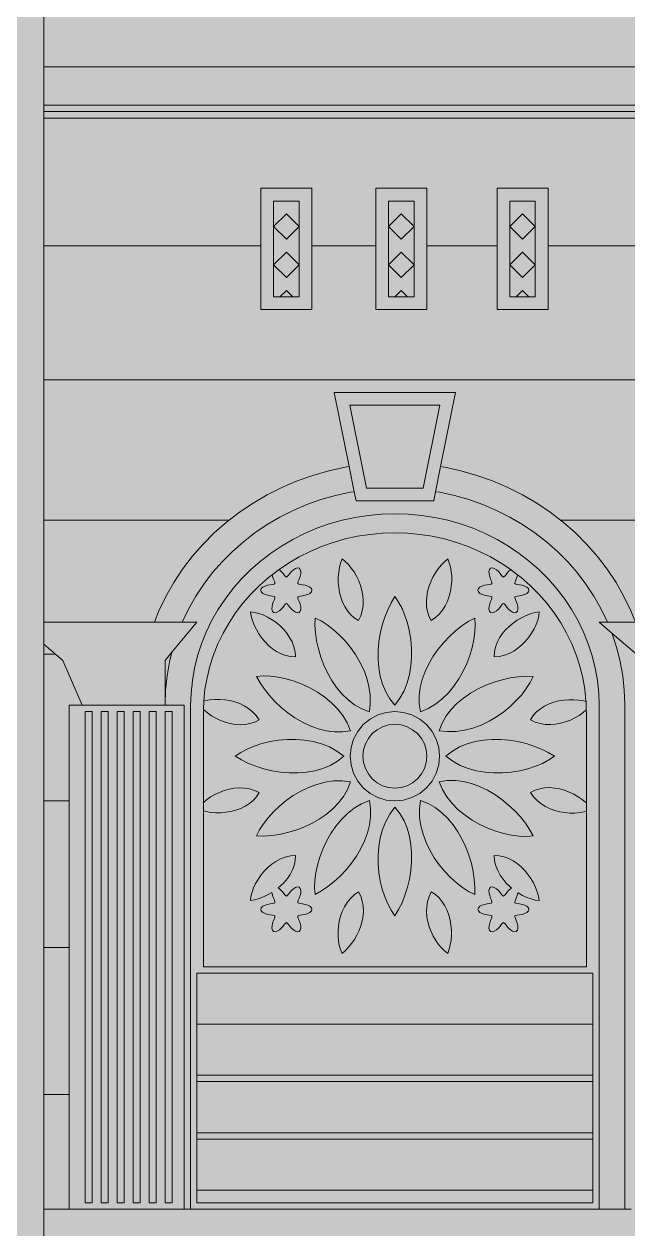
# Model space of a CAD drawing. Header units: millimetres. Extents: x -2000 to 16000, y -1200 to 12411.
# Drawn here: x 10472 to 11916, y 610 to 3492 of the extents above; entities that cross this region are included whole.
import ezdxf

# ---------------------------------------------------------------- set-up
doc = ezdxf.new("R2010")
doc.units = ezdxf.units.MM
for name, color, linetype, lineweight, true_color in [('00_WHITE_BACKGROUND', 7, 'Continuous', 18, 0xffffff), ('01_STRUCTURE', 7, 'Continuous', 18, 0x000000), ('02_CORNICES', 7, 'Continuous', 18, 0x000000), ('03_FRAMES_DOORS', 7, 'Continuous', 18, 0x000000), ('04_GLAZING_SHUTTERS', 7, 'Continuous', 18, 0x000000), ('05_STONE_JOINTS', 7, 'Continuous', 18, 0x000000), ('06_ORNAMENT', 7, 'Continuous', 18, 0x000000)]:
    doc.layers.add(name, color=color, linetype=linetype, lineweight=lineweight, true_color=true_color)

msp = doc.modelspace()

# ---------------------------------------------------------------- linework, layer by layer
at = {"layer": '00_WHITE_BACKGROUND', "lineweight": 18, "true_color": 0xffffff}
msp.add_solid([(-2000, -1200), (16000, -1200), (-2000, 12410.687), (16000, 12410.687)], dxfattribs=at)
at = {"layer": '01_STRUCTURE', "color": 7, "lineweight": 18, "true_color": 0x000000}
for points in [[(10519.084, 2305.3435), (10519.084, 2641.2214), (10519.084, 2961.8321), (10519.084, 3267.1756), (10519.084, 3282.4427)], [(11249.4351, 2433.2366), (11239.6336, 2431.7252), (11200.7176, 2423.1908), (11162.4733, 2412.2901), (11125.084, 2399.0534), (11088.6718, 2383.542)], [(11477.9237, 2431.7252), (11468.1221, 2433.2366)], [(11664.1221, 2365.8473), (11628.8855, 2383.542), (11592.4733, 2399.0534), (11555.084, 2412.2901), (11516.8397, 2423.1908)], [(11053.4351, 2365.8473), (11019.4962, 2346)], [(11730.5344, 2324.1221), (11698.0611, 2346)], [(10519.084, 656.4885), (10519.084, 931.2977), (10519.084, 1282.4427), (10519.084, 1633.5878), (10519.084, 1984.7328), (10519.084, 2008.7176), (10519.084, 2061.0687)], [(10580.1527, 1282.4427), (10580.1527, 931.2977), (10580.1527, 656.4885), (10519.084, 656.4885)], [(8473.2824, 793.8931), (8473.2824, 290.0763), (8519.084, 290.0763), (10412.2137, 290.0763), (10519.084, 290.0763), (10519.084, 656.4885)]]:
    msp.add_lwpolyline(points, dxfattribs=at)
at = {"layer": '02_CORNICES', "color": 7, "lineweight": 18, "true_color": 0x000000}
for points in [[(10519.084, 3618.3206), (10519.084, 3389.313)], [(13961.8321, 3389.313), (10519.084, 3389.313)], [(10519.084, 3389.313), (10519.084, 3297.7099)], [(10519.084, 3297.7099), (13893.1298, 3297.7099), (13961.8321, 3389.313)], [(10519.084, 3297.7099), (10519.084, 3282.4427), (13969.4656, 3282.4427), (13969.4656, 3389.313), (13961.8321, 3389.313)], [(11261.4962, 2373.2977), (11249.4351, 2433.2366), (11213.7405, 2610.687), (11503.8168, 2610.687), (11468.1221, 2433.2366), (11456.0611, 2373.2977)], [(11451.6031, 2351.145), (11265.9542, 2351.145)], [(11954.1985, 1969.4656), (11877.6336, 2035.0992), (11847.3282, 2061.0687), (11867.2366, 2061.0687), (11933.9084, 2061.0687)], [(10564.8855, 1969.4656), (10610.687, 1862.5954), (10809.1603, 1862.5954)]]:
    msp.add_lwpolyline(points, dxfattribs=at)
msp.add_lwpolyline([(11251.0229, 2580.1527), (11290.9618, 2381.6794), (11426.5954, 2381.6794), (11466.5344, 2580.1527)], close=True, dxfattribs=at)
at = {"layer": '03_FRAMES_DOORS', "color": 7, "lineweight": 18, "true_color": 0x000000}
for points in [[(11516.8397, 2423.1908), (11477.9237, 2431.7252)], [(11265.9542, 2351.145), (11261.4962, 2373.2977), (11251.5573, 2371.7557), (11216.5344, 2364.0763), (11182.1069, 2354.2595), (11148.4427, 2342.3511), (11115.6947, 2328.3969), (11083.9695, 2312.458), (11053.4198, 2294.6107), (11024.1985, 2274.916), (10996.3969, 2253.4656), (10970.1374, 2230.3511), (10945.5573, 2205.6794), (10922.7328, 2179.542), (10901.7863, 2152.0611), (10882.7939, 2123.3588), (10865.8473, 2093.542), (10850.9924, 2062.7481), (10850.3206, 2061.0687)], [(11088.6718, 2383.542), (11053.4351, 2365.8473)], [(11867.2366, 2061.0687), (11866.5649, 2062.7481), (11851.7099, 2093.542), (11834.7634, 2123.3588), (11815.771, 2152.0611), (11794.8244, 2179.542), (11772, 2205.6794), (11747.4198, 2230.3511), (11721.1603, 2253.4656), (11693.3588, 2274.916), (11664.1374, 2294.6107), (11633.5878, 2312.458), (11601.8626, 2328.3969), (11569.1145, 2342.3511), (11535.4504, 2354.2595), (11501.0229, 2364.0763), (11466, 2371.7557), (11456.0611, 2373.2977), (11451.6031, 2351.145)], [(11698.0611, 2346), (11664.1221, 2365.8473)], [(11019.4962, 2346), (10987.0229, 2324.1221)], [(11847.3282, 656.4885), (11847.3282, 1861.374), (11846.2748, 1891.4046), (11843.145, 1921.313), (11837.9389, 1950.9618), (11830.687, 1980.229), (11821.4046, 2008.9924), (11810.1374, 2037.1145), (11796.9466, 2064.4885), (11781.8779, 2090.9924), (11764.9924, 2116.5191), (11746.3664, 2140.9466), (11726.0916, 2164.1679), (11704.229, 2186.1069), (11680.9008, 2206.6412), (11656.1832, 2225.7099), (11630.1985, 2243.2214), (11603.0534, 2259.084), (11574.855, 2273.2519), (11545.7405, 2285.6489), (11515.8168, 2296.2443), (11485.2214, 2304.9618), (11454.0916, 2311.7863), (11422.5496, 2316.687), (11390.7328, 2319.6336), (11358.7786, 2320.6107), (11326.8244, 2319.6336), (11295.0076, 2316.687), (11263.4656, 2311.7863), (11232.3359, 2304.9618), (11201.7405, 2296.2443), (11171.8168, 2285.6489), (11142.7023, 2273.2519), (11114.5038, 2259.084), (11087.3588, 2243.2214), (11061.374, 2225.7099), (11036.6565, 2206.6412), (11013.3282, 2186.1069), (10991.4656, 2164.1679), (10971.1908, 2140.9466), (10952.5649, 2116.5191), (10935.6794, 2090.9924), (10920.6107, 2064.4885), (10907.4198, 2037.1145), (10896.1527, 2008.9924), (10886.8702, 1980.229), (10879.6183, 1950.9618), (10874.4122, 1921.313), (10871.2824, 1891.4046), (10870.229, 1861.374), (10870.229, 656.4885)], [(10829.9084, 2155.7252), (10811.0687, 2122.5954)], [(10850.3206, 2061.0687), (10783.6489, 2061.0687)], [(10825.4809, 1989.0534), (10885.4962, 2061.0687), (10850.3206, 2061.0687)], [(11908.3969, 656.4885), (11908.3969, 1865.0382), (11907.2214, 1898.8244), (11903.6947, 1932.4733), (11897.8321, 1965.8321), (11889.6641, 1998.7481), (11879.2214, 2031.1145), (11877.6336, 2035.0992)], [(10809.1603, 1865.0382), (10809.1603, 1969.4656), (10825.4809, 1989.0534)], [(10825.4809, 1989.0534), (10819.7252, 1965.8321), (10813.8626, 1932.4733), (10810.3359, 1898.8244), (10809.1603, 1865.0382)], [(10809.1603, 1865.0382), (10809.1603, 1862.5954), (10854.9618, 1862.5954), (10854.9618, 656.4885)], [(10580.1527, 656.4885), (10854.9618, 656.4885)], [(10854.9618, 656.4885), (10870.229, 656.4885)], [(10870.229, 656.4885), (11847.3282, 656.4885)], [(11847.3282, 656.4885), (11908.3969, 656.4885)], [(11908.3969, 656.4885), (11923.6641, 656.4885)]]:
    msp.add_lwpolyline(points, dxfattribs=at)
for points in [[(10618.3206, 1847.3282), (10635.1145, 1847.3282), (10635.1145, 671.7557), (10618.3206, 671.7557)], [(10656.4885, 1847.3282), (10673.2824, 1847.3282), (10673.2824, 671.7557), (10656.4885, 671.7557)], [(10694.6565, 1847.3282), (10711.4504, 1847.3282), (10711.4504, 671.7557), (10694.6565, 671.7557)], [(10732.8244, 1847.3282), (10749.6183, 1847.3282), (10749.6183, 671.7557), (10732.8244, 671.7557)], [(10770.9924, 1847.3282), (10787.7863, 1847.3282), (10787.7863, 671.7557), (10770.9924, 671.7557)], [(10809.1603, 1847.3282), (10825.9542, 1847.3282), (10825.9542, 671.7557), (10809.1603, 671.7557)]]:
    msp.add_lwpolyline(points, close=True, dxfattribs=at)
at = {"layer": '04_GLAZING_SHUTTERS', "color": 7, "lineweight": 18, "true_color": 0x000000}
for points in [[(11068.7023, 3068.7023), (11129.771, 3068.7023), (11129.771, 3007.6336), (11129.771, 2916.0305), (11129.771, 2839.6947), (11114.5038, 2839.6947), (11083.9695, 2839.6947), (11068.7023, 2839.6947), (11068.7023, 2916.0305), (11068.7023, 3007.6336)], [(11343.5115, 3068.7023), (11404.5802, 3068.7023), (11404.5802, 3007.6336), (11404.5802, 2916.0305), (11404.5802, 2839.6947), (11389.313, 2839.6947), (11358.7786, 2839.6947), (11343.5115, 2839.6947), (11343.5115, 2916.0305), (11343.5115, 3007.6336)], [(11633.5878, 3068.7023), (11694.6565, 3068.7023), (11694.6565, 3007.6336), (11694.6565, 2916.0305), (11694.6565, 2839.6947), (11679.3893, 2839.6947), (11648.855, 2839.6947), (11633.5878, 2839.6947), (11633.5878, 2916.0305), (11633.5878, 3007.6336)]]:
    msp.add_lwpolyline(points, close=True, dxfattribs=at)
for points in [[(11081.8321, 2187.0992), (11104.3206, 2202.2443), (11129.771, 2217.1298), (11156.1985, 2230.4122), (11183.5115, 2242.0305), (11211.5573, 2251.9542), (11240.229, 2260.1374), (11269.4198, 2266.5344), (11298.9924, 2271.1298), (11328.8244, 2273.8931), (11358.7786, 2274.8092), (11388.7328, 2273.8931), (11418.5649, 2271.1298), (11448.1374, 2266.5344), (11477.3282, 2260.1374), (11506, 2251.9542), (11534.0611, 2242.0305), (11561.3588, 2230.4122), (11587.7863, 2217.1298), (11613.2366, 2202.2443), (11635.7252, 2187.0992)], [(10901.7405, 1872.2137), (10901.7405, 1872.4275), (10904.687, 1900.4733), (10909.5573, 1928.2748), (10916.3664, 1955.7099), (10925.0687, 1982.6718), (10935.6336, 2009.0382), (10948, 2034.7023), (10962.1221, 2059.542), (10977.9542, 2083.4656), (10995.4046, 2106.3664), (11014.4275, 2128.1527), (11034.916, 2148.7023), (11056.7939, 2167.9695), (11065.3893, 2174.5954)], [(11652.1679, 2174.5954), (11660.7634, 2167.9695), (11682.6412, 2148.7023), (11703.1298, 2128.1527), (11722.1527, 2106.3664), (11739.6031, 2083.4656), (11755.4351, 2059.542), (11769.5573, 2034.7023), (11781.9237, 2009.0382), (11792.4885, 1982.6718), (11801.1908, 1955.7099), (11808, 1928.2748), (11812.8702, 1900.4733), (11815.8168, 1872.4275), (11815.8473, 1871.5725)], [(11816.5649, 1851.0076), (11816.7939, 1844.2748), (11816.7939, 1628.7023), (11816.7939, 1608.9618), (11816.7939, 1236.6412), (10900.7634, 1236.6412), (10900.7634, 1609.5878), (10900.7634, 1629.7099), (10900.7634, 1844.2748), (10901.0382, 1851.9542)], [(10885.4962, 1099.2366), (10885.4962, 1221.374), (11832.0611, 1221.374), (11832.0611, 1099.2366)], [(11832.0611, 1099.2366), (10885.4962, 1099.2366)], [(10885.4962, 977.0992), (10885.4962, 1099.2366)], [(11832.0611, 1099.2366), (11832.0611, 977.0992)], [(11832.0611, 977.0992), (10885.4962, 977.0992)], [(10885.4962, 961.8321), (10885.4962, 977.0992)], [(10885.4962, 961.8321), (11832.0611, 961.8321)], [(10885.4962, 839.6947), (10885.4962, 961.8321)], [(11832.0611, 977.0992), (11832.0611, 961.8321)], [(11832.0611, 961.8321), (11832.0611, 839.6947)], [(11832.0611, 839.6947), (10885.4962, 839.6947)], [(10885.4962, 824.4275), (10885.4962, 839.6947)], [(11832.0611, 839.6947), (11832.0611, 824.4275)], [(10885.4962, 824.4275), (11832.0611, 824.4275)], [(10885.4962, 702.2901), (10885.4962, 824.4275)], [(11832.0611, 824.4275), (11832.0611, 702.2901)], [(11832.0611, 702.2901), (10885.4962, 702.2901)], [(11832.0611, 702.2901), (11832.0611, 671.7557), (10885.4962, 671.7557), (10885.4962, 702.2901)]]:
    msp.add_lwpolyline(points, dxfattribs=at)
at = {"layer": '05_STONE_JOINTS', "color": 7, "lineweight": 18, "true_color": 0x000000}
for points in [[(13832.0611, 2961.8321), (13832.0611, 3267.1756), (10519.084, 3267.1756)], [(11038.1679, 2961.8321), (11038.1679, 3099.2366), (11160.3053, 3099.2366), (11160.3053, 2961.8321)], [(11312.9771, 2961.8321), (11312.9771, 3099.2366), (11435.1145, 3099.2366), (11435.1145, 2961.8321)], [(11603.0534, 2961.8321), (11603.0534, 3099.2366), (11725.1908, 3099.2366), (11725.1908, 2961.8321)], [(10519.084, 2961.8321), (11038.1679, 2961.8321)], [(11160.3053, 2961.8321), (11160.3053, 2809.1603), (11038.1679, 2809.1603), (11038.1679, 2961.8321)], [(11160.3053, 2961.8321), (11312.9771, 2961.8321)], [(11435.1145, 2961.8321), (11435.1145, 2809.1603), (11312.9771, 2809.1603), (11312.9771, 2961.8321)], [(11435.1145, 2961.8321), (11603.0534, 2961.8321)], [(11725.1908, 2961.8321), (11725.1908, 2809.1603), (11603.0534, 2809.1603), (11603.0534, 2961.8321)], [(11725.1908, 2961.8321), (12412.2137, 2961.8321)], [(10519.084, 2641.2214), (13832.0611, 2641.2214)], [(10987.0229, 2324.1221), (10962.6718, 2305.3435)], [(11754.8855, 2305.3435), (11730.5344, 2324.1221)], [(10811.0687, 2122.5954), (10794.5802, 2088.3817), (10783.6489, 2061.0687), (10519.084, 2061.0687), (10519.084, 2305.3435), (10962.6718, 2305.3435)], [(10962.6718, 2305.3435), (10956.1221, 2300.2901), (10926.9618, 2274.6107), (10899.6336, 2247.1908), (10874.2901, 2218.1527), (10851.0076, 2187.6183), (10829.9084, 2155.7252)], [(11754.8855, 2305.3435), (12306.1832, 2305.3435)], [(12127.1603, 2061.0687), (11933.9084, 2061.0687), (11922.9771, 2088.3817), (11906.4885, 2122.5954), (11887.6489, 2155.7252), (11866.5496, 2187.6183), (11843.2672, 2218.1527), (11817.9237, 2247.1908), (11790.5954, 2274.6107), (11761.4351, 2300.2901), (11754.8855, 2305.3435)], [(10519.084, 2008.7176), (10547.0687, 1984.7328)], [(10519.084, 1984.7328), (10547.0687, 1984.7328)], [(10547.0687, 1984.7328), (10564.8855, 1969.4656)], [(10610.687, 1862.5954), (10580.1527, 1862.5954), (10580.1527, 1633.5878)], [(10519.084, 1633.5878), (10580.1527, 1633.5878)], [(10519.084, 1282.4427), (10580.1527, 1282.4427), (10580.1527, 1633.5878)], [(10519.084, 931.2977), (10580.1527, 931.2977)]]:
    msp.add_lwpolyline(points, dxfattribs=at)
at = {"layer": '06_ORNAMENT', "color": 7, "lineweight": 18, "true_color": 0x000000}
for points in [[(11068.7023, 3007.6336), (11099.2366, 2977.0992), (11129.771, 3007.6336), (11099.2366, 3038.1679)], [(11343.5115, 3007.6336), (11374.0458, 2977.0992), (11404.5802, 3007.6336), (11374.0458, 3038.1679)], [(11633.5878, 3007.6336), (11664.1221, 2977.0992), (11694.6565, 3007.6336), (11664.1221, 3038.1679)], [(11068.7023, 2916.0305), (11099.2366, 2885.4962), (11129.771, 2916.0305), (11099.2366, 2946.5649)], [(11343.5115, 2916.0305), (11374.0458, 2885.4962), (11404.5802, 2916.0305), (11374.0458, 2946.5649)], [(11633.5878, 2916.0305), (11664.1221, 2885.4962), (11694.6565, 2916.0305), (11664.1221, 2946.5649)], [(11038.1679, 2137.4046), (11039.4046, 2133.4809), (11042.9466, 2130), (11048.2137, 2127.2519), (11054.4122, 2125.3893), (11060.5954, 2124.2901), (11065.9389, 2123.6031), (11069.7557, 2122.8702), (11071.7405, 2121.5267), (11071.9084, 2119.145), (11070.6412, 2115.4656), (11068.5649, 2110.5038), (11066.4122, 2104.5802), (11064.9313, 2098.2901), (11064.6718, 2092.3664), (11065.9237, 2087.5573), (11068.7023, 2084.5191), (11072.7176, 2083.6336), (11077.5115, 2084.9466), (11082.5191, 2088.1374), (11087.2214, 2092.5802), (11091.2824, 2097.3893), (11094.5344, 2101.6641), (11097.084, 2104.6107), (11099.2366, 2105.6489), (11101.3893, 2104.6107), (11103.9389, 2101.6641), (11107.1908, 2097.3893), (11111.2519, 2092.5802), (11115.9542, 2088.1374), (11120.9618, 2084.9466), (11125.7557, 2083.6336), (11129.771, 2084.5191), (11132.5496, 2087.5573), (11133.8015, 2092.3664), (11133.542, 2098.2901), (11132.0611, 2104.5802), (11129.9084, 2110.5038), (11127.8321, 2115.4656), (11126.5649, 2119.145), (11126.7328, 2121.5267), (11128.7176, 2122.8702), (11132.5344, 2123.6031), (11137.8779, 2124.2901), (11144.0611, 2125.3893), (11150.2595, 2127.2519), (11155.5267, 2130), (11159.0687, 2133.4809), (11160.3053, 2137.4046), (11159.0687, 2141.3282), (11155.5267, 2144.8092), (11150.2595, 2147.5573), (11144.0611, 2149.4198), (11137.8779, 2150.5191), (11132.5344, 2151.2061), (11128.7176, 2151.9389), (11126.7328, 2153.2824), (11126.5649, 2155.6641), (11127.8321, 2159.3435), (11129.9084, 2164.3053), (11132.0611, 2170.229), (11133.542, 2176.5191), (11133.8015, 2182.4427), (11132.5496, 2187.2519), (11129.771, 2190.2901), (11125.7557, 2191.1756), (11120.9618, 2189.8626), (11115.9542, 2186.6718), (11111.2519, 2182.229), (11107.1908, 2177.4198), (11103.9389, 2173.145), (11101.3893, 2170.1985), (11099.2366, 2169.1603), (11097.084, 2170.1985), (11094.5344, 2173.145), (11091.2824, 2177.4198), (11087.2214, 2182.229), (11082.5191, 2186.6718), (11081.8321, 2187.0992), (11079.9542, 2185.8473), (11065.3893, 2174.5954), (11066.4122, 2170.229), (11068.5649, 2164.3053), (11070.6412, 2159.3435), (11071.9084, 2155.6641), (11071.7405, 2153.2824), (11069.7557, 2151.9389), (11065.9389, 2151.2061), (11060.5954, 2150.5191), (11054.4122, 2149.4198), (11048.2137, 2147.5573), (11042.9466, 2144.8092), (11039.4046, 2141.3282)], [(11223.542, 2168.5802), (11223.5573, 2156.5496), (11224.5649, 2144.4122), (11226.5649, 2132.3817), (11229.6031, 2120.5954), (11233.7252, 2109.2366), (11238.9618, 2098.4733), (11245.3588, 2088.4885), (11252.9466, 2079.4504), (11261.7557, 2071.5267), (11271.8473, 2064.8855), (11277.0992, 2076.2901), (11280.626, 2088.1069), (11282.5496, 2100.229), (11282.9771, 2112.4885), (11282.0458, 2124.7481), (11279.8779, 2136.8855), (11276.5802, 2148.7481), (11272.2901, 2160.1985), (11267.1145, 2171.084), (11261.1908, 2181.2977), (11254.626, 2190.6565), (11247.542, 2199.0534), (11240.0763, 2206.3359), (11232.3359, 2212.3664), (11228.8702, 2202.4122), (11226.229, 2191.6794), (11224.4427, 2180.3511)], [(11434.0153, 2110.4122), (11434.5649, 2098.5649), (11436.6107, 2086.9466), (11440.2901, 2075.6794), (11445.7099, 2064.8855), (11455.9542, 2072.1374), (11464.9313, 2080.6107), (11472.6412, 2090.1374), (11479.145, 2100.5344), (11484.4733, 2111.6336), (11488.6565, 2123.2214), (11491.7405, 2135.145), (11493.7405, 2147.2061), (11494.7176, 2159.2214), (11494.6718, 2171.0229), (11493.6794, 2182.4275), (11491.7405, 2193.2366), (11488.916, 2203.2672), (11485.2214, 2212.3664), (11477.2519, 2205.4809), (11469.6031, 2197.5115), (11462.3817, 2188.5802), (11455.7099, 2178.8397), (11449.7252, 2168.4122), (11444.5191, 2157.4046), (11440.229, 2145.9847), (11436.9771, 2134.2595), (11434.8702, 2122.3511)], [(11557.2519, 2137.4046), (11558.4885, 2133.4809), (11562.0305, 2130), (11567.2977, 2127.2519), (11573.4962, 2125.3893), (11579.6794, 2124.2901), (11585.0229, 2123.6031), (11588.8397, 2122.8702), (11590.8244, 2121.5267), (11590.9924, 2119.145), (11589.7252, 2115.4656), (11587.6489, 2110.5038), (11585.4962, 2104.5802), (11584.0153, 2098.2901), (11583.7557, 2092.3664), (11585.0076, 2087.5573), (11587.7863, 2084.5191), (11591.8015, 2083.6336), (11596.5954, 2084.9466), (11601.6031, 2088.1374), (11606.3053, 2092.5802), (11610.3664, 2097.3893), (11613.6183, 2101.6641), (11616.1679, 2104.6107), (11618.3206, 2105.6489), (11620.4733, 2104.6107), (11623.0229, 2101.6641), (11626.2748, 2097.3893), (11630.3359, 2092.5802), (11635.0382, 2088.1374), (11640.0458, 2084.9466), (11644.8397, 2083.6336), (11648.855, 2084.5191), (11651.6336, 2087.5573), (11652.8855, 2092.3664), (11652.626, 2098.2901), (11651.145, 2104.5802), (11648.9924, 2110.5038), (11646.916, 2115.4656), (11645.6489, 2119.145), (11645.8168, 2121.5267), (11647.8015, 2122.8702), (11651.6183, 2123.6031), (11656.9618, 2124.2901), (11663.145, 2125.3893), (11669.3435, 2127.2519), (11674.6107, 2130), (11678.1527, 2133.4809), (11679.3893, 2137.4046), (11678.1527, 2141.3282), (11674.6107, 2144.8092), (11669.3435, 2147.5573), (11663.145, 2149.4198), (11656.9618, 2150.5191), (11651.6183, 2151.2061), (11647.8015, 2151.9389), (11645.8168, 2153.2824), (11645.6489, 2155.6641), (11646.916, 2159.3435), (11648.9924, 2164.3053), (11651.145, 2170.229), (11652.1679, 2174.5954), (11637.6031, 2185.8473), (11635.7252, 2187.0992), (11635.0382, 2186.6718), (11630.3359, 2182.229), (11626.2748, 2177.4198), (11623.0229, 2173.145), (11620.4733, 2170.1985), (11618.3206, 2169.1603), (11616.1679, 2170.1985), (11613.6183, 2173.145), (11610.3664, 2177.4198), (11606.3053, 2182.229), (11601.6031, 2186.6718), (11596.5954, 2189.8626), (11591.8015, 2191.1756), (11587.7863, 2190.2901), (11585.0076, 2187.2519), (11583.7557, 2182.4427), (11584.0153, 2176.5191), (11585.4962, 2170.229), (11587.6489, 2164.3053), (11589.7252, 2159.3435), (11590.9924, 2155.6641), (11590.8244, 2153.2824), (11588.8397, 2151.9389), (11585.0229, 2151.2061), (11579.6794, 2150.5191), (11573.4962, 2149.4198), (11567.2977, 2147.5573), (11562.0305, 2144.8092), (11558.4885, 2141.3282)], [(11318.7023, 1972.6412), (11320.2901, 1952.1832), (11323.7405, 1932.2137), (11329.1908, 1912.9924), (11336.7634, 1894.8092), (11346.5954, 1877.9237), (11358.7786, 1862.5954), (11370.9618, 1878.9924), (11380.7939, 1896.855), (11388.3664, 1915.9084), (11393.8168, 1935.8473), (11397.2672, 1956.3969), (11398.855, 1977.2824), (11398.687, 1998.1985), (11396.8855, 2018.9008), (11393.5725, 2039.0687), (11388.8855, 2058.4275), (11382.9466, 2076.7023), (11375.8626, 2093.5878), (11367.771, 2108.8397), (11358.7786, 2122.1374), (11349.7863, 2107.3282), (11341.6947, 2090.8702), (11334.6107, 2073.0382), (11328.6718, 2054.1069), (11323.9847, 2034.3359), (11320.6718, 2013.9847), (11318.8702, 1993.3435)], [(11013.3282, 2085.9084), (11015.2977, 2075.5725), (11018.3664, 2064.9618), (11022.4885, 2054.2443), (11027.5878, 2043.6031), (11033.6336, 2033.1908), (11040.5649, 2023.1908), (11048.3053, 2013.7557), (11056.8397, 2005.0687), (11066.0916, 1997.2977), (11076, 1990.5954), (11086.5344, 1985.145), (11097.6336, 1981.1145), (11109.2214, 1978.6565), (11121.2824, 1977.9542), (11120.1374, 1990.458), (11117.2672, 2002.458), (11112.8855, 2013.9084), (11107.1298, 2024.7481), (11100.1832, 2034.9008), (11092.2443, 2044.3206), (11083.4504, 2052.9466), (11074.0153, 2060.7176), (11064.0763, 2067.5573), (11053.8473, 2073.4351), (11043.4809, 2078.2595), (11033.145, 2082), (11023.0382, 2084.5649)], [(11596.2748, 1977.9542), (11608.7786, 1979.0992), (11620.7786, 1981.9695), (11632.229, 1986.3511), (11643.0687, 1992.1069), (11653.2214, 1999.0534), (11662.6412, 2006.9924), (11671.2672, 2015.7863), (11679.0382, 2025.2214), (11685.8931, 2035.1603), (11691.7557, 2045.3893), (11696.5802, 2055.7557), (11700.3206, 2066.0916), (11702.8855, 2076.1985), (11704.229, 2085.9084), (11693.8931, 2083.9389), (11683.2824, 2080.8702), (11672.5649, 2076.7481), (11661.9237, 2071.6489), (11651.5115, 2065.6031), (11641.5115, 2058.6718), (11632.0763, 2050.9313), (11623.3893, 2042.3969), (11615.6183, 2033.145), (11608.916, 2023.2366), (11603.4656, 2012.7023), (11599.4351, 2001.6031), (11596.9771, 1990.0153)], [(11167.5573, 2053.6794), (11168.7786, 2035.3893), (11171.5573, 2016.3969), (11175.8779, 1997.0382), (11181.6947, 1977.5725), (11189.0076, 1958.2901), (11197.7863, 1939.5115), (11207.9847, 1921.4962), (11219.5725, 1904.5649), (11232.5649, 1889.0076), (11246.8855, 1875.084), (11262.5344, 1863.1298), (11279.4962, 1853.4198), (11297.7099, 1846.229), (11300.0611, 1866.5344), (11299.6336, 1886.916), (11296.6718, 1907.1908), (11291.4351, 1927.1908), (11284.1527, 1946.7176), (11275.0687, 1965.5878), (11264.458, 1983.6336), (11252.5649, 2000.6412), (11239.6183, 2016.458), (11225.8779, 2030.8855), (11211.5878, 2043.7252), (11197.0076, 2054.8244), (11182.3664, 2063.9695), (11167.9389, 2071.0076)], [(11416.9008, 1885.145), (11416.9618, 1865.6031), (11419.8473, 1846.229), (11438.5954, 1854.3359), (11456.0458, 1864.9008), (11472.1221, 1877.6031), (11486.8092, 1892.1527), (11500.0916, 1908.2137), (11511.8931, 1925.5115), (11522.2137, 1943.7252), (11530.9924, 1962.5344), (11538.2137, 1981.6641), (11543.8321, 2000.7634), (11547.8321, 2019.5725), (11550.1374, 2037.7405), (11550.7481, 2054.9924), (11549.6183, 2071.0076), (11534.4275, 2062.6718), (11519.1908, 2052.458), (11504.1527, 2040.5649), (11489.5267, 2027.145), (11475.5878, 2012.3664), (11462.5496, 1996.3969), (11450.6565, 1979.4046), (11440.1679, 1961.5725), (11431.2977, 1943.0687), (11424.3053, 1924.0458), (11419.4351, 1904.6718)], [(11028.229, 1931.2977), (11036.5649, 1916.1069), (11046.7786, 1900.8702), (11058.6718, 1885.8168), (11072.0916, 1871.2061), (11086.8702, 1857.2672), (11102.8397, 1844.229), (11119.8321, 1832.3359), (11137.6641, 1821.8473), (11156.1679, 1812.9771), (11175.1908, 1805.9847), (11194.5649, 1801.1145), (11214.0916, 1798.5802), (11233.6336, 1798.6412), (11253.0076, 1801.5267), (11244.9008, 1820.2748), (11234.3359, 1837.7252), (11221.6336, 1853.8015), (11207.084, 1868.4885), (11191.0229, 1881.771), (11173.7252, 1893.5725), (11155.5115, 1903.8931), (11136.7023, 1912.6718), (11117.5725, 1919.8931), (11098.4733, 1925.5115), (11079.6641, 1929.5115), (11061.4962, 1931.8168), (11044.2443, 1932.4275)], [(11464.5496, 1801.5267), (11484.855, 1799.1756), (11505.2366, 1799.6031), (11525.5115, 1802.5649), (11545.5115, 1807.8015), (11565.0382, 1815.084), (11583.9084, 1824.1679), (11601.9542, 1834.7786), (11618.9618, 1846.6718), (11634.7786, 1859.6183), (11649.2061, 1873.3588), (11662.0458, 1887.6489), (11673.145, 1902.229), (11682.2901, 1916.8702), (11689.3282, 1931.2977), (11672, 1931.6794), (11653.7099, 1930.458), (11634.7176, 1927.6794), (11615.3588, 1923.3588), (11595.8931, 1917.542), (11576.6107, 1910.229), (11557.8321, 1901.4504), (11539.8168, 1891.2519), (11522.8855, 1879.6641), (11507.3282, 1866.6718), (11493.4046, 1852.3511), (11481.4504, 1836.7023), (11471.7405, 1819.7405)], [(10901.0382, 1851.9542), (10901.7252, 1851.2824), (10910.6565, 1844.0611), (10920.3969, 1837.3893), (10930.8244, 1831.4046), (10941.8321, 1826.1985), (10953.2519, 1821.9084), (10964.9771, 1818.6565), (10976.8855, 1816.5496), (10988.8244, 1815.6947), (11000.6718, 1816.2443), (11012.2901, 1818.2901), (11023.5573, 1821.9695), (11034.3511, 1827.3893), (11027.0992, 1837.6336), (11018.626, 1846.6107), (11009.0992, 1854.3206), (10998.7023, 1860.8244), (10987.6031, 1866.1527), (10976.0153, 1870.3359), (10964.0916, 1873.4198), (10952.0305, 1875.4198), (10940.0153, 1876.3969), (10928.2137, 1876.3511), (10916.8092, 1875.3588), (10906, 1873.4198), (10901.7405, 1872.2137)], [(11683.2061, 1827.3893), (11694.6107, 1822.1374), (11706.4275, 1818.6107), (11718.5496, 1816.687), (11730.8092, 1816.2595), (11743.0687, 1817.1908), (11755.2061, 1819.3588), (11767.0687, 1822.6565), (11778.5191, 1826.9466), (11789.4046, 1832.1221), (11799.6183, 1838.0458), (11808.9771, 1844.6107), (11816.5649, 1851.0076), (11815.8473, 1871.5725), (11810, 1873.0076), (11798.6718, 1874.7939), (11786.9008, 1875.6947), (11774.8702, 1875.6794), (11762.7328, 1874.6718), (11750.7023, 1872.6718), (11738.916, 1869.6336), (11727.5573, 1865.5115), (11716.7939, 1860.2748), (11706.8092, 1853.8779), (11697.771, 1846.2901), (11689.8473, 1837.4809)], [(11251.9084, 1740.458), (11253.9695, 1719.6031), (11260.0458, 1699.5573), (11269.9237, 1681.084), (11283.2061, 1664.8855), (11299.4046, 1651.6031), (11317.8779, 1641.7252), (11337.9237, 1635.6336), (11358.7786, 1633.5878), (11379.6336, 1635.6336), (11399.6794, 1641.7252), (11418.1527, 1651.6031), (11434.3511, 1664.8855), (11447.6336, 1681.084), (11457.5115, 1699.5573), (11463.6031, 1719.6031), (11465.6489, 1740.458), (11463.6031, 1761.313), (11457.5115, 1781.3588), (11447.6336, 1799.8321), (11434.3511, 1816.0305), (11418.1527, 1829.313), (11399.6794, 1839.1908), (11379.6336, 1845.2672), (11358.7786, 1847.3282), (11337.9237, 1845.2672), (11317.8779, 1839.1908), (11299.4046, 1829.313), (11283.2061, 1816.0305), (11269.9237, 1799.8321), (11260.0458, 1781.3588), (11253.9695, 1761.313)], [(11282.4427, 1740.458), (11283.9084, 1725.5725), (11288.2595, 1711.2519), (11295.313, 1698.0458), (11304.7939, 1686.4733), (11316.3664, 1676.9924), (11329.5725, 1669.9389), (11343.8931, 1665.5878), (11358.7786, 1664.1221), (11373.6641, 1665.5878), (11387.9847, 1669.9389), (11401.1908, 1676.9924), (11412.7634, 1686.4733), (11422.2443, 1698.0458), (11429.2977, 1711.2519), (11433.6489, 1725.5725), (11435.1145, 1740.458), (11433.6489, 1755.3435), (11429.2977, 1769.6641), (11422.2443, 1782.8702), (11412.7634, 1794.4427), (11401.1908, 1803.9237), (11387.9847, 1810.9771), (11373.6641, 1815.3282), (11358.7786, 1816.7939), (11343.8931, 1815.3282), (11329.5725, 1810.9771), (11316.3664, 1803.9237), (11304.7939, 1794.4427), (11295.313, 1782.8702), (11288.2595, 1769.6641), (11283.9084, 1755.3435)], [(10977.0992, 1740.458), (10991.9084, 1731.4656), (11008.3664, 1723.374), (11026.1985, 1716.2901), (11045.1298, 1710.3511), (11064.9008, 1705.6641), (11085.2519, 1702.3511), (11105.8931, 1700.5496), (11126.5954, 1700.3817), (11147.0534, 1701.9695), (11167.0229, 1705.4198), (11186.2443, 1710.8702), (11204.4275, 1718.4427), (11221.313, 1728.2748), (11236.6412, 1740.458), (11220.2443, 1752.6412), (11202.3817, 1762.4733), (11183.3282, 1770.0458), (11163.3893, 1775.4962), (11142.8397, 1778.9466), (11121.9542, 1780.5344), (11101.0382, 1780.3664), (11080.3359, 1778.5649), (11060.1679, 1775.2519), (11040.8092, 1770.5649), (11022.5344, 1764.626), (11005.6489, 1757.542), (10990.3969, 1749.4504)], [(11480.916, 1740.458), (11497.313, 1728.2748), (11515.1756, 1718.4427), (11534.229, 1710.8702), (11554.1679, 1705.4198), (11574.7176, 1701.9695), (11595.6031, 1700.3817), (11616.5344, 1700.5496), (11637.2214, 1702.3511), (11657.3893, 1705.6641), (11676.7481, 1710.3511), (11695.0229, 1716.2901), (11711.9237, 1723.374), (11727.1603, 1731.4656), (11740.458, 1740.458), (11725.6489, 1749.4504), (11709.1908, 1757.542), (11691.3588, 1764.626), (11672.4275, 1770.5649), (11652.6565, 1775.2519), (11632.3206, 1778.5649), (11611.6641, 1780.3664), (11590.9618, 1780.5344), (11570.5038, 1778.9466), (11550.5344, 1775.4962), (11531.313, 1770.0458), (11513.1298, 1762.4733), (11496.2443, 1752.6412)], [(11028.229, 1549.6183), (11045.5573, 1549.2366), (11063.8473, 1550.458), (11082.8397, 1553.2366), (11102.1985, 1557.5573), (11121.6641, 1563.374), (11140.9466, 1570.687), (11159.7252, 1579.4656), (11177.7405, 1589.6641), (11194.6718, 1601.2519), (11210.229, 1614.2443), (11224.1527, 1628.5649), (11236.1069, 1644.2137), (11245.8168, 1661.1756), (11253.0076, 1679.3893), (11232.7023, 1681.7405), (11212.3206, 1681.313), (11192.0458, 1678.3511), (11172.0458, 1673.1145), (11152.5191, 1665.8321), (11133.6489, 1656.7481), (11115.6031, 1646.1374), (11098.5954, 1634.2443), (11082.7786, 1621.2977), (11068.3511, 1607.5573), (11055.5115, 1593.2672), (11044.4122, 1578.687), (11035.2672, 1564.0458)], [(11464.5496, 1679.3893), (11472.6565, 1660.6412), (11483.2214, 1643.1908), (11495.9237, 1627.1145), (11510.4733, 1612.4275), (11526.5344, 1599.145), (11543.8321, 1587.3435), (11562.0458, 1577.0229), (11580.855, 1568.2443), (11599.9847, 1561.0229), (11619.084, 1555.4046), (11637.8931, 1551.4046), (11656.0611, 1549.0992), (11673.313, 1548.4885), (11689.3282, 1549.6183), (11680.9924, 1564.8092), (11670.7786, 1580.0458), (11658.8855, 1595.084), (11645.4656, 1609.7099), (11630.687, 1623.6489), (11614.7176, 1636.687), (11597.7405, 1648.5802), (11579.8931, 1659.0687), (11561.3893, 1667.9389), (11542.3664, 1674.9313), (11522.9924, 1679.8015), (11503.4656, 1682.3359), (11483.9237, 1682.2748)], [(11166.8092, 1425.9237), (11167.9389, 1409.9084), (11183.1298, 1418.2443), (11198.3664, 1428.458), (11213.4198, 1440.3511), (11228.0305, 1453.771), (11241.9695, 1468.5496), (11255.0076, 1484.5191), (11266.9008, 1501.4962), (11277.3893, 1519.3435), (11286.2595, 1537.8473), (11293.2519, 1556.8702), (11298.1221, 1576.2443), (11300.6565, 1595.771), (11300.5954, 1615.313), (11297.7099, 1634.687), (11278.9618, 1626.5802), (11261.5115, 1616.0153), (11245.4351, 1603.313), (11230.7481, 1588.7634), (11217.4656, 1572.7023), (11205.6641, 1555.4046), (11195.3435, 1537.1908), (11186.5649, 1518.3817), (11179.3435, 1499.2519), (11173.7252, 1480.1527), (11169.7252, 1461.3435), (11167.4198, 1443.1756)], [(11318.7023, 1503.6336), (11318.8702, 1482.7023), (11320.6718, 1462.0153), (11323.9847, 1441.8473), (11328.6718, 1422.4885), (11334.6107, 1404.2137), (11341.6947, 1387.313), (11349.7863, 1372.0763), (11358.7786, 1358.7786), (11367.771, 1373.5878), (11375.8626, 1390.0458), (11382.9466, 1407.8779), (11388.8855, 1426.8092), (11393.5725, 1446.5802), (11396.8855, 1466.916), (11398.687, 1487.5725), (11398.855, 1508.2748), (11397.2672, 1528.7328), (11393.8168, 1548.7023), (11388.3664, 1567.9237), (11380.7939, 1586.1069), (11370.9618, 1602.9924), (11358.7786, 1618.3206), (11346.5954, 1601.9237), (11336.7634, 1584.0611), (11329.1908, 1565.0076), (11323.7405, 1545.0687), (11320.2901, 1524.5191)], [(11417.4962, 1614.3817), (11417.9237, 1594), (11420.8855, 1573.7252), (11426.1221, 1553.7252), (11433.4046, 1534.1985), (11442.4885, 1515.3282), (11453.0992, 1497.2824), (11464.9924, 1480.2748), (11477.9389, 1464.458), (11491.6794, 1450.0305), (11505.9695, 1437.1908), (11520.5496, 1426.0916), (11535.1908, 1416.9466), (11549.6183, 1409.9084), (11550, 1427.2366), (11548.7786, 1445.5267), (11546, 1464.5191), (11541.6794, 1483.8779), (11535.8626, 1503.3435), (11528.5496, 1522.626), (11519.771, 1541.4046), (11509.5725, 1559.4198), (11497.9847, 1576.3511), (11484.9924, 1591.9084), (11470.6718, 1605.8321), (11455.0229, 1617.7863), (11438.0611, 1627.4962), (11419.8473, 1634.687)], [(11013.3282, 1395.0076), (11023.6641, 1396.9771), (11034.2748, 1400.0458), (11044.9924, 1404.1679), (11055.6336, 1409.2672), (11064.8702, 1414.6412), (11064.9313, 1413.1603), (11066.4122, 1406.8702), (11068.5649, 1400.9466), (11070.6412, 1395.9847), (11071.9084, 1392.3053), (11071.7405, 1389.9237), (11069.7557, 1388.5802), (11065.9389, 1387.8473), (11060.5954, 1387.1603), (11054.4122, 1386.0611), (11048.2137, 1384.1985), (11042.9466, 1381.4504), (11039.4046, 1377.9695), (11038.1679, 1374.0458), (11039.4046, 1370.1221), (11042.9466, 1366.6412), (11048.2137, 1363.8931), (11054.4122, 1362.0305), (11060.5954, 1360.9313), (11065.9389, 1360.2443), (11069.7557, 1359.5115), (11071.7405, 1358.1679), (11071.9084, 1355.7863), (11070.6412, 1352.1069), (11068.5649, 1347.145), (11066.4122, 1341.2214), (11064.9313, 1334.9313), (11064.6718, 1329.0076), (11065.9237, 1324.1985), (11068.7023, 1321.1603), (11072.7176, 1320.2748), (11077.5115, 1321.5878), (11082.5191, 1324.7786), (11087.2214, 1329.2214), (11091.2824, 1334.0305), (11094.5344, 1338.3053), (11097.084, 1341.2519), (11099.2366, 1342.2901), (11101.3893, 1341.2519), (11103.9389, 1338.3053), (11107.1908, 1334.0305), (11111.2519, 1329.2214), (11115.9542, 1324.7786), (11120.9618, 1321.5878), (11125.7557, 1320.2748), (11129.771, 1321.1603), (11132.5496, 1324.1985), (11133.8015, 1329.0076), (11133.542, 1334.9313), (11132.0611, 1341.2214), (11129.9084, 1347.145), (11127.8321, 1352.1069), (11126.5649, 1355.7863), (11126.7328, 1358.1679), (11128.7176, 1359.5115), (11132.5344, 1360.2443), (11137.8779, 1360.9313), (11144.0611, 1362.0305), (11150.2595, 1363.8931), (11155.5267, 1366.6412), (11159.0687, 1370.1221), (11160.3053, 1374.0458), (11159.0687, 1377.9695), (11155.5267, 1381.4504), (11150.2595, 1384.1985), (11144.0611, 1386.0611), (11137.8779, 1387.1603), (11132.5344, 1387.8473), (11128.7176, 1388.5802), (11126.7328, 1389.9237), (11126.5649, 1392.3053), (11127.8321, 1395.9847), (11129.9084, 1400.9466), (11132.0611, 1406.8702), (11133.542, 1413.1603), (11133.8015, 1419.084), (11132.5496, 1423.8931), (11129.771, 1426.9313), (11125.7557, 1427.8168), (11120.9618, 1426.5038), (11115.9542, 1423.313), (11111.2519, 1418.8702), (11107.1908, 1414.0611), (11103.9389, 1409.7863), (11101.3893, 1406.8397), (11099.2366, 1405.8015), (11097.084, 1406.8397), (11094.5344, 1409.7863), (11091.2824, 1414.0611), (11087.2214, 1418.8702), (11082.5191, 1423.313), (11079.6031, 1425.1603), (11085.4809, 1429.9847), (11094.1679, 1438.5191), (11101.9389, 1447.771), (11108.6412, 1457.6794), (11114.0916, 1468.2137), (11118.1221, 1479.313), (11120.5802, 1490.9008), (11121.2824, 1502.9618), (11108.7786, 1501.8168), (11096.7786, 1498.9466), (11085.3282, 1494.5649), (11074.4885, 1488.8092), (11064.3359, 1481.8626), (11054.916, 1473.9237), (11046.2901, 1465.1298), (11038.5191, 1455.6947), (11031.6794, 1445.7557), (11025.8015, 1435.5267), (11020.9771, 1425.1603), (11017.2366, 1414.8244), (11014.6718, 1404.7176)], [(11557.2519, 1374.0458), (11558.4885, 1370.1221), (11562.0305, 1366.6412), (11567.2977, 1363.8931), (11573.4962, 1362.0305), (11579.6794, 1360.9313), (11585.0229, 1360.2443), (11588.8397, 1359.5115), (11590.8244, 1358.1679), (11590.9924, 1355.7863), (11589.7252, 1352.1069), (11587.6489, 1347.145), (11585.4962, 1341.2214), (11584.0153, 1334.9313), (11583.7557, 1329.0076), (11585.0076, 1324.1985), (11587.7863, 1321.1603), (11591.8015, 1320.2748), (11596.5954, 1321.5878), (11601.6031, 1324.7786), (11606.3053, 1329.2214), (11610.3664, 1334.0305), (11613.6183, 1338.3053), (11616.1679, 1341.2519), (11618.3206, 1342.2901), (11620.4733, 1341.2519), (11623.0229, 1338.3053), (11626.2748, 1334.0305), (11630.3359, 1329.2214), (11635.0382, 1324.7786), (11640.0458, 1321.5878), (11644.8397, 1320.2748), (11648.855, 1321.1603), (11651.6336, 1324.1985), (11652.8855, 1329.0076), (11652.626, 1334.9313), (11651.145, 1341.2214), (11648.9924, 1347.145), (11646.916, 1352.1069), (11645.6489, 1355.7863), (11645.8168, 1358.1679), (11647.8015, 1359.5115), (11651.6183, 1360.2443), (11656.9618, 1360.9313), (11663.145, 1362.0305), (11669.3435, 1363.8931), (11674.6107, 1366.6412), (11678.1527, 1370.1221), (11679.3893, 1374.0458), (11678.1527, 1377.9695), (11674.6107, 1381.4504), (11669.3435, 1384.1985), (11663.145, 1386.0611), (11656.9618, 1387.1603), (11651.6183, 1387.8473), (11647.8015, 1388.5802), (11645.8168, 1389.9237), (11645.6489, 1392.3053), (11646.916, 1395.9847), (11648.9924, 1400.9466), (11651.145, 1406.8702), (11652.626, 1413.1603), (11652.6565, 1413.9237), (11653.4809, 1413.3435), (11663.7099, 1407.4809), (11674.0763, 1402.6565), (11684.4122, 1398.916), (11694.5191, 1396.3511), (11704.229, 1395.0076), (11702.2595, 1405.3435), (11699.1908, 1415.9542), (11695.0687, 1426.6718), (11689.9695, 1437.313), (11683.9237, 1447.7252), (11676.9924, 1457.7252), (11669.2519, 1467.1603), (11660.7176, 1475.8473), (11651.4656, 1483.6183), (11641.5573, 1490.3206), (11631.0229, 1495.771), (11619.9237, 1499.8015), (11608.3359, 1502.2595), (11596.2748, 1502.9618), (11597.4198, 1490.458), (11600.2901, 1478.458), (11604.6718, 1467.0076), (11610.4275, 1456.1679), (11617.374, 1446.0153), (11625.313, 1436.5954), (11634.1069, 1427.9695), (11637.7099, 1425.0076), (11635.0382, 1423.313), (11630.3359, 1418.8702), (11626.2748, 1414.0611), (11623.0229, 1409.7863), (11620.4733, 1406.8397), (11618.3206, 1405.8015), (11616.1679, 1406.8397), (11613.6183, 1409.7863), (11610.3664, 1414.0611), (11606.3053, 1418.8702), (11601.6031, 1423.313), (11596.5954, 1426.5038), (11591.8015, 1427.8168), (11587.7863, 1426.9313), (11585.0076, 1423.8931), (11583.7557, 1419.084), (11584.0153, 1413.1603), (11585.4962, 1406.8702), (11587.6489, 1400.9466), (11589.7252, 1395.9847), (11590.9924, 1392.3053), (11590.8244, 1389.9237), (11588.8397, 1388.5802), (11585.0229, 1387.8473), (11579.6794, 1387.1603), (11573.4962, 1386.0611), (11567.2977, 1384.1985), (11562.0305, 1381.4504), (11558.4885, 1377.9695)], [(11222.8397, 1321.6947), (11222.8855, 1309.8931), (11223.8779, 1298.4885), (11225.8168, 1287.6794), (11228.6412, 1277.6489), (11232.3359, 1268.5496), (11240.3053, 1275.4351), (11247.9542, 1283.4046), (11255.1756, 1292.3359), (11261.8473, 1302.0763), (11267.8321, 1312.5038), (11273.0382, 1323.5115), (11277.3282, 1334.9313), (11280.5802, 1346.6565), (11282.687, 1358.5649), (11283.542, 1370.5038), (11282.9924, 1382.3511), (11280.9466, 1393.9695), (11277.2672, 1405.2366), (11271.8473, 1416.0305), (11261.6031, 1408.7786), (11252.626, 1400.3053), (11244.916, 1390.7786), (11238.4122, 1380.3817), (11233.084, 1369.2824), (11228.9008, 1357.6947), (11225.8168, 1345.771), (11223.8168, 1333.7099)], [(11434.5802, 1368.4275), (11435.5115, 1356.1679), (11437.6794, 1344.0305), (11440.9771, 1332.1679), (11445.2672, 1320.7176), (11450.4427, 1309.8321), (11456.3664, 1299.6183), (11462.9313, 1290.2595), (11470.0153, 1281.8626), (11477.4809, 1274.5802), (11485.2214, 1268.5496), (11488.687, 1278.5038), (11491.3282, 1289.2366), (11493.1145, 1300.5649), (11494.0153, 1312.3359), (11494, 1324.3664), (11492.9924, 1336.5038), (11490.9924, 1348.5344), (11487.9542, 1360.3206), (11483.8321, 1371.6794), (11478.5954, 1382.4427), (11472.1985, 1392.4275), (11464.6107, 1401.4656), (11455.8015, 1409.3893), (11445.7099, 1416.0305), (11440.458, 1404.626), (11436.9313, 1392.8092), (11435.0076, 1380.687)]]:
    msp.add_lwpolyline(points, close=True, dxfattribs=at)
for points in [[(11114.5038, 2839.6947), (11099.2366, 2854.9618), (11083.9695, 2839.6947)], [(11389.313, 2839.6947), (11374.0458, 2854.9618), (11358.7786, 2839.6947)], [(11679.3893, 2839.6947), (11664.1221, 2854.9618), (11648.855, 2839.6947)], [(10900.7634, 1609.5878), (10907.5573, 1607.9084), (10918.8855, 1606.1221), (10930.6565, 1605.2214), (10942.687, 1605.2366), (10954.8244, 1606.2443), (10966.855, 1608.2443), (10978.6412, 1611.2824), (10990, 1615.4046), (11000.7634, 1620.6412), (11010.7481, 1627.0382), (11019.7863, 1634.626), (11027.7099, 1643.4351), (11034.3511, 1653.5267), (11022.9466, 1658.7786), (11011.1298, 1662.3053), (10999.0076, 1664.229), (10986.7481, 1664.6565), (10974.4885, 1663.7252), (10962.3511, 1661.5573), (10950.4885, 1658.2595), (10939.0382, 1653.9695), (10928.1527, 1648.7939), (10917.9389, 1642.8702), (10908.5802, 1636.3053), (10900.7634, 1629.7099)], [(11816.7939, 1628.7023), (11815.8321, 1629.6336), (11806.9008, 1636.855), (11797.1603, 1643.5267), (11786.7328, 1649.5115), (11775.7252, 1654.7176), (11764.3053, 1659.0076), (11752.5802, 1662.2595), (11740.6718, 1664.3664), (11728.7328, 1665.2214), (11716.8855, 1664.6718), (11705.2672, 1662.626), (11694, 1658.9466), (11683.2061, 1653.5267), (11690.458, 1643.2824), (11698.9313, 1634.3053), (11708.458, 1626.5954), (11718.855, 1620.0916), (11729.9542, 1614.7634), (11741.542, 1610.5802), (11753.4656, 1607.4962), (11765.5267, 1605.4962), (11777.542, 1604.5191), (11789.3435, 1604.5649), (11800.7481, 1605.5573), (11811.5573, 1607.4962), (11816.7939, 1608.9618)]]:
    msp.add_lwpolyline(points, dxfattribs=at)

doc.saveas('drawing.dxf')
